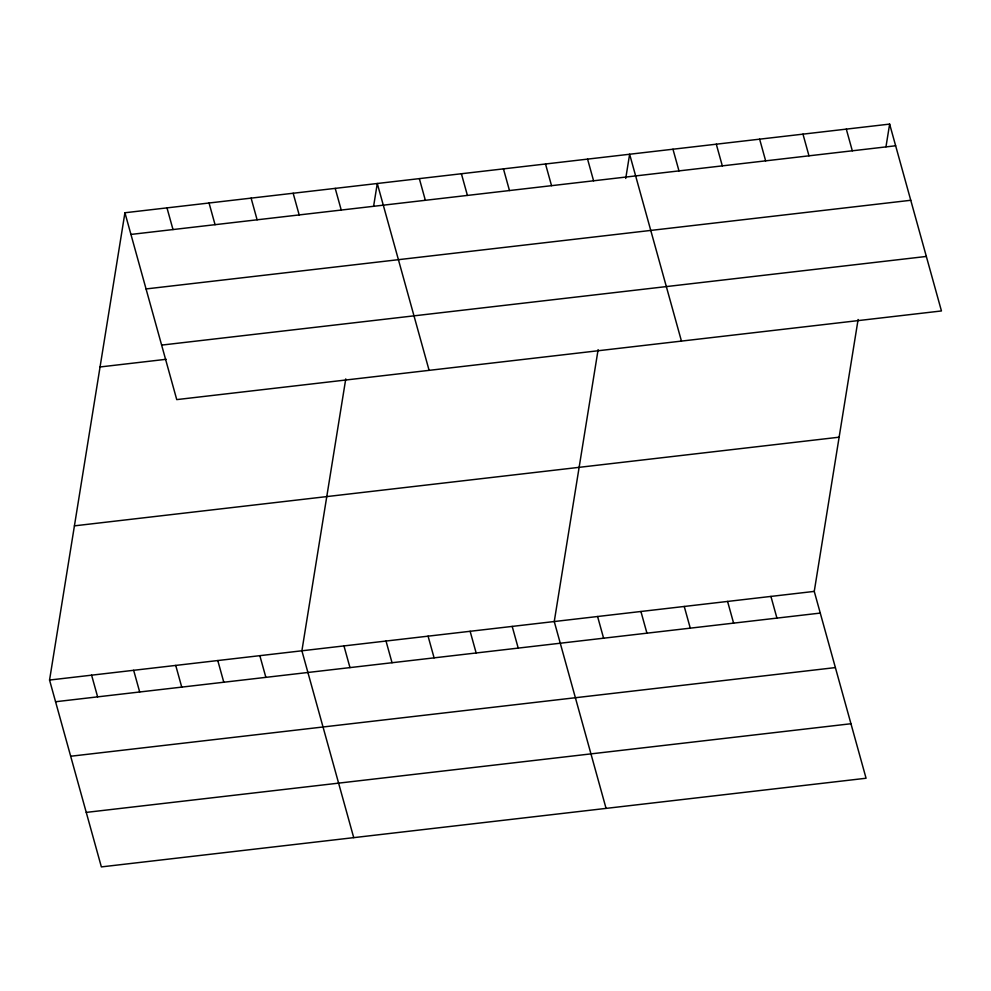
<?xml version="1.0" encoding="UTF-8"?>
<svg xmlns="http://www.w3.org/2000/svg" width="991" height="991" viewBox="0 0 991 991"><rect width="100%" height="100%" fill="white"/><g stroke="black" fill="none" stroke-linecap="round" stroke-linejoin="round"><path stroke-width="1.49" d="M858.107 319.498L814.255 591.392L866.072 778.245L101.367 866.902L49.55 680.049L124.928 212.755L889.633 124.098L941.45 310.951L176.745 399.608L124.928 212.755M345.76 378.896L301.896 650.802L353.725 837.643M373.619 206.178L377.286 183.496L429.103 370.349M598.118 349.637L554.254 621.543L606.071 808.383M625.73 178.43L629.632 154.237L681.449 341.09M885.979 146.779L889.633 124.098M130.948 234.433L895.641 145.776M146.061 288.938L910.766 200.281M161.632 345.103L926.337 256.446M100.054 366.967L166.141 359.299M74.424 525.849L839.129 437.192M49.55 680.049L814.255 591.392M55.558 701.739L820.263 613.082M70.683 756.244L835.376 667.587M86.254 812.397L850.959 723.74M846.302 129.127L852.31 150.805M802.97 134.144L808.978 155.822M759.639 139.174L765.647 160.852M716.295 144.191L722.315 165.869M672.963 149.22L678.984 170.898M770.924 596.421L776.932 618.099M727.58 601.438L733.6 623.128M587.576 159.117L593.584 180.796M684.248 606.467L690.269 628.145M545.521 163.998L551.529 185.676M640.917 611.497L646.937 633.175M503.453 168.866L509.473 190.545M597.585 616.513L603.593 638.192M461.397 173.747L467.418 195.425M419.342 178.628L425.35 200.306M512.198 626.411L518.206 648.102M470.13 631.292L476.151 652.97M335.218 188.377L341.238 210.055M428.075 636.172L434.095 657.851M293.163 193.257L299.183 214.936M386.019 641.041L392.027 662.719M251.107 198.126L257.115 219.804M343.964 645.921L349.972 667.6M209.051 203.006L215.059 224.684M166.984 207.875L173.004 229.565M259.84 655.67L265.861 677.348M217.785 660.551L223.793 682.229M175.729 665.419L181.737 687.11M133.661 670.3L139.681 691.978M91.606 675.181L97.626 696.859"/></g></svg>
